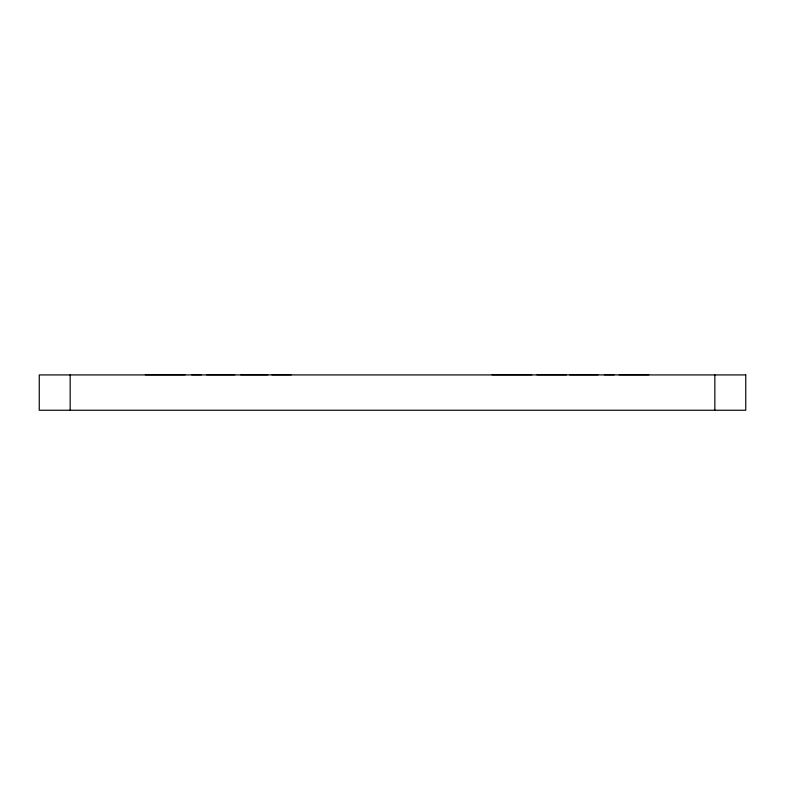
<?xml version="1.0" encoding="UTF-8"?>
<svg xmlns="http://www.w3.org/2000/svg" width="785" height="785" viewBox="0 0 785 785"><rect width="100%" height="100%" fill="white"/><g stroke="black" fill="none" stroke-linecap="round" stroke-linejoin="round"><path stroke-width="1.18" d="M145.313 374.749L185.054 374.749M191.726 374.749L201.529 374.749M206.592 374.749L234.813 374.749M240.71 374.749L267.773 374.749M272.012 374.749L291.215 374.749M492.058 374.749L531.788 374.749M536.901 374.749L566.368 374.749M569.812 374.749L598.033 374.749M604.293 374.749L614.106 374.749M619.188 374.749L648.783 374.749M714.841 374.926L714.841 410.251M70.159 374.926L70.159 410.251M745.75 374.926L39.25 374.926L39.25 410.251L745.75 410.251L745.75 374.926"/></g></svg>
